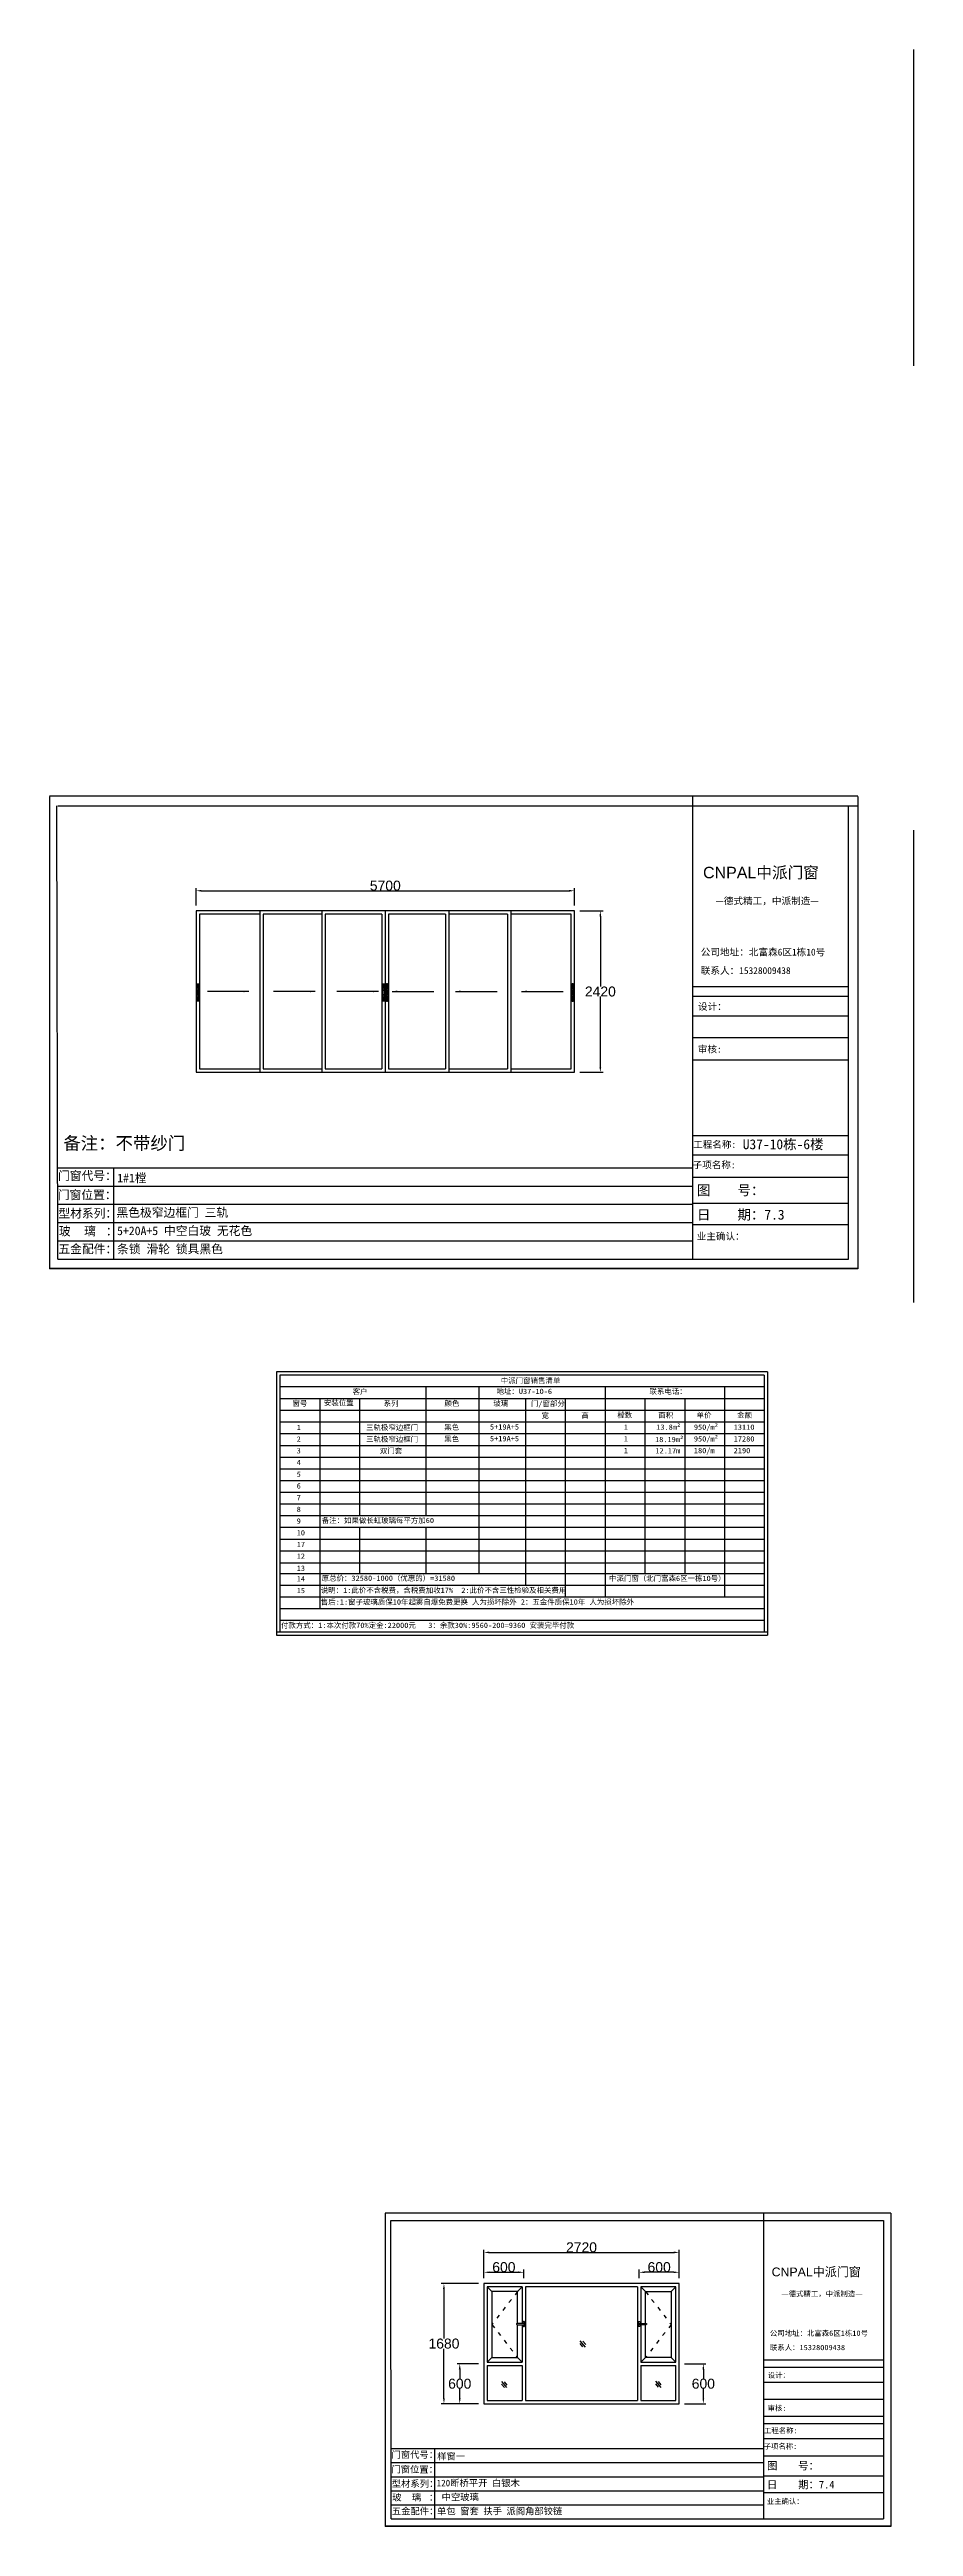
# Model space of a CAD drawing. Header units: inches. Extents: x -138455 to 599497, y -747149 to 13167.
# Drawn here: x 174531 to 187550, y -249557 to -212226 of the extents above; entities that cross this region are included whole.
import ezdxf

# ---------------------------------------------------------------- set-up
doc = ezdxf.new("R2010")
doc.units = ezdxf.units.IN
doc.header["$MEASUREMENT"] = 0
doc.header["$PDMODE"] = 35
doc.header["$PDSIZE"] = -3
doc.linetypes.add('ACAD_ISO03W100', pattern=[30, 12, -18])
doc.layers.add('0 @ 1', color=7, linetype='Continuous')
doc.styles.add('Annotative', font='arialbd.ttf')
doc.styles.add('MtXpl_', font='')
doc.styles.add('MtXpl__1', font='')
doc.styles.get("Standard").update_dxf_attribs({"font": 'arial.ttf'})
doc.styles.get('MtXpl_').set_extended_font_data('SimSun')
doc.styles.get('MtXpl__1').set_extended_font_data('SimSun', bold=True)
doc.dimstyles.get("Standard").update_dxf_attribs({"dimtxt": 80, "dimasz": 70, "dimexe": 40, "dimexo": 80, "dimgap": 0, "dimtad": 1, "dimtih": 1, "dimtoh": 1, "dimdec": 0, "dimzin": 0, "dimdsep": 46, "dimtxsty": 'Standard', "dimcen": 0.09, "dimadec": 0, "dimazin": 0, "dimtfac": 1, "dimtdec": 0, "dimtofl": 0, "dimtmove": 0, "dimatfit": 3, "dimfxl": 0, "dimtolj": 1, "dimtzin": 0, "dimarcsym": 0})

# ---------------------------------------------------------------- blocks, each defined once
blk = doc.blocks.new('*D624')
at = {"color": 0, "lineweight": -2, "transparency": 16777216}
for p, q in [((176741, -225129), (176741, -224865)), ((176821, -224905), (182361, -224905)), ((182441, -225129), (182441, -224865))]:
    blk.add_line(p, q, dxfattribs=at)
at = {"color": 0, "transparency": 16777216}
for points in [[(176821, -224891), (176821, -224918), (176741, -224905)], [(182361, -224891), (182361, -224918), (182441, -224905)]]:
    blk.add_solid(points, dxfattribs=at)
at = {"layer": 'Defpoints', "color": 0, "transparency": 16777216}
for p in [(182441, -224905), (176741, -225209), (182441, -225209)]:
    blk.add_point(p, dxfattribs=at)
at = {"color": 0, "transparency": 16777216, "insert": (179591, -224828), "char_height": 150, "attachment_point": 5}
blk.add_mtext('\\A1;5700', dxfattribs=at)
blk = doc.blocks.new('*D625')
at = {"color": 0, "lineweight": -2, "transparency": 16777216}
for p, q in [((182521, -225209), (182872, -225209)), ((182832, -225289), (182832, -226347)), ((182832, -227559), (182832, -226500)), ((182521, -227639), (182872, -227639))]:
    blk.add_line(p, q, dxfattribs=at)
at = {"color": 0, "transparency": 16777216}
for points in [[(182818, -225289), (182845, -225289), (182832, -225209)], [(182818, -227559), (182845, -227559), (182832, -227639)]]:
    blk.add_solid(points, dxfattribs=at)
at = {"layer": 'Defpoints', "color": 0, "transparency": 16777216}
for p in [(182441, -225209), (182441, -227639), (182832, -227639)]:
    blk.add_point(p, dxfattribs=at)
at = {"color": 0, "transparency": 16777216, "insert": (182832, -226424), "char_height": 150, "attachment_point": 5}
blk.add_mtext('\\A1;2420', dxfattribs=at)
blk = doc.blocks.new('123a')
for p, q in [((198466, -5151), (198466, -5360)), ((198471, -5213), (198471, -5298)), ((198488, -5143), (198474, -5143)), ((198481, -5143), (198481, -5203)), ((198496, -5360), (198496, -5151)), ((198474, -5368), (198488, -5368)), ((198476, -5223), (198476, -5288)), ((198491, -5223), (198476, -5223)), ((198476, -5288), (198491, -5288)), ((198481, -5308), (198481, -5368)), ((198491, -5288), (198491, -5223))]:
    blk.add_line(p, q)
for centre, radius, start, end in [((198474, -5151), 8, 90, 180), ((198481, -5213), 10, 90, 180), ((198488, -5151), 8, 0, 90), ((198474, -5360), 8, 180, 270), ((198481, -5298), 10, 180, 270), ((198483, -5216), 10.4, 224.0777, 315.9223), ((198483, -5295), 10.4, 44.0777, 135.9223), ((198488, -5360), 8, 270, 0)]:
    blk.add_arc(centre, radius, start, end)
blk = doc.blocks.new('*D642')
at = {"color": 0, "lineweight": -2, "transparency": 16777216}
for p, q in [((181078, -245816), (181078, -245686)), ((181158, -245726), (181598, -245726)), ((181678, -245816), (181678, -245686))]:
    blk.add_line(p, q, dxfattribs=at)
at = {"color": 0, "transparency": 16777216}
for points in [[(181158, -245713), (181158, -245739), (181078, -245726)], [(181598, -245713), (181598, -245739), (181678, -245726)]]:
    blk.add_solid(points, dxfattribs=at)
at = {"layer": 'Defpoints', "color": 0, "transparency": 16777216}
for p in [(181078, -245896), (181678, -245726), (181678, -245896)]:
    blk.add_point(p, dxfattribs=at)
at = {"color": 0, "transparency": 16777216, "insert": (181378, -245649), "char_height": 150, "attachment_point": 5}
blk.add_mtext('\\A1;600', dxfattribs=at)
blk = doc.blocks.new('*D638')
at = {"color": 0, "lineweight": -2, "transparency": 16777216}
for p, q in [((183418, -245816), (183418, -245686)), ((183938, -245726), (183498, -245726)), ((184018, -245816), (184018, -245686))]:
    blk.add_line(p, q, dxfattribs=at)
at = {"color": 0, "transparency": 16777216}
for points in [[(183498, -245713), (183498, -245739), (183418, -245726)], [(183938, -245713), (183938, -245739), (184018, -245726)]]:
    blk.add_solid(points, dxfattribs=at)
at = {"layer": 'Defpoints', "color": 0, "transparency": 16777216}
for p in [(183418, -245726), (183418, -245896), (184018, -245896)]:
    blk.add_point(p, dxfattribs=at)
at = {"color": 0, "transparency": 16777216, "insert": (183718, -245649), "char_height": 150, "attachment_point": 5}
blk.add_mtext('\\A1;600', dxfattribs=at)
blk = doc.blocks.new('123as')
at = {"color": 0}
for p, q in [((90189, 51387), (90252, 51462)), ((90194, 51330), (90312, 51470)), ((90251, 51335), (90314, 51410))]:
    blk.add_line(p, q, dxfattribs=at)
blk = doc.blocks.new('*D643')
at = {"color": 0, "lineweight": -2, "transparency": 16777216}
for p, q in [((184098, -247106), (184424, -247106)), ((184384, -247186), (184384, -247329)), ((184384, -247626), (184384, -247483)), ((184098, -247706), (184424, -247706))]:
    blk.add_line(p, q, dxfattribs=at)
at = {"color": 0, "transparency": 16777216}
for points in [[(184371, -247186), (184397, -247186), (184384, -247106)], [(184371, -247626), (184397, -247626), (184384, -247706)]]:
    blk.add_solid(points, dxfattribs=at)
at = {"layer": 'Defpoints', "color": 0, "transparency": 16777216}
for p in [(184018, -247106), (184018, -247706), (184384, -247706)]:
    blk.add_point(p, dxfattribs=at)
at = {"color": 0, "transparency": 16777216, "insert": (184384, -247406), "char_height": 150, "attachment_point": 5}
blk.add_mtext('\\A1;600', dxfattribs=at)
blk = doc.blocks.new('*D639')
at = {"color": 0, "lineweight": -2, "transparency": 16777216}
for p, q in [((180998, -247106), (180673, -247106)), ((180713, -247186), (180713, -247329)), ((180713, -247626), (180713, -247483)), ((180998, -247706), (180673, -247706))]:
    blk.add_line(p, q, dxfattribs=at)
at = {"color": 0, "transparency": 16777216}
for points in [[(180699, -247186), (180726, -247186), (180713, -247106)], [(180699, -247626), (180726, -247626), (180713, -247706)]]:
    blk.add_solid(points, dxfattribs=at)
at = {"layer": 'Defpoints', "color": 0, "transparency": 16777216}
for p in [(181078, -247106), (180713, -247706), (181078, -247706)]:
    blk.add_point(p, dxfattribs=at)
at = {"color": 0, "transparency": 16777216, "insert": (180713, -247406), "char_height": 150, "attachment_point": 5}
blk.add_mtext('\\A1;600', dxfattribs=at)
blk = doc.blocks.new('*D640')
at = {"color": 0, "lineweight": -2, "transparency": 16777216}
for p, q in [((181078, -245816), (181078, -245386)), ((181158, -245426), (183938, -245426)), ((184018, -245816), (184018, -245386))]:
    blk.add_line(p, q, dxfattribs=at)
at = {"color": 0, "transparency": 16777216}
for points in [[(181158, -245413), (181158, -245440), (181078, -245426)], [(183938, -245413), (183938, -245440), (184018, -245426)]]:
    blk.add_solid(points, dxfattribs=at)
at = {"layer": 'Defpoints', "color": 0, "transparency": 16777216}
for p in [(184018, -245426), (181078, -245896), (184018, -245896)]:
    blk.add_point(p, dxfattribs=at)
at = {"color": 0, "transparency": 16777216, "insert": (182548, -245350), "char_height": 150, "attachment_point": 5}
blk.add_mtext('\\A1;2720', dxfattribs=at)
blk = doc.blocks.new('*D641')
at = {"color": 0, "lineweight": -2, "transparency": 16777216}
for p, q in [((180998, -245896), (180435, -245896)), ((180475, -245976), (180475, -246724)), ((180475, -247626), (180475, -246878)), ((180998, -247706), (180435, -247706))]:
    blk.add_line(p, q, dxfattribs=at)
at = {"color": 0, "transparency": 16777216}
for points in [[(180461, -245976), (180488, -245976), (180475, -245896)], [(180461, -247626), (180488, -247626), (180475, -247706)]]:
    blk.add_solid(points, dxfattribs=at)
at = {"layer": 'Defpoints', "color": 0, "transparency": 16777216}
for p in [(181078, -245896), (180475, -247706), (181078, -247706)]:
    blk.add_point(p, dxfattribs=at)
at = {"color": 0, "transparency": 16777216, "insert": (180475, -246801), "char_height": 150, "attachment_point": 5}
blk.add_mtext('\\A1;1680', dxfattribs=at)
blk = doc.blocks.new('dzcs')
blk.add_lwpolyline([(142096, -3328), (142196, -3328, 0.414214), (142206, -3318), (142206, -3318, 0.414214), (142196, -3308), (142096, -3308, 0.414214), (142086, -3318), (142086, -3318, 0.414214)], format="xyb", close=True)
blk.add_lwpolyline([(142182, -3328), (142182, -3342, 0.414214), (142196, -3355), (142196, -3355, 0.414214), (142209, -3342), (142209, -3294, 0.414214), (142196, -3280), (142196, -3280, 0.414214), (142182, -3294), (142182, -3308)], format="xyb")

msp = doc.modelspace()

# ---------------------------------------------------------------- linework, layer by layer
for p, q in [((187550.4, -212226.5), (187550.4, -216994.7)), ((186711.4, -223481.5), (174531.1, -223481.5)), ((174531.1, -223486.1), (174531.1, -230604.1)), ((184220.1, -223481.5), (184220.1, -230455.1)), ((186711.4, -223486.1), (186711.4, -230604.1)), ((174654.2, -230455.1), (174643.4, -223625.3)), ((174653.7, -223625.3), (186711.4, -223625.3)), ((186567.6, -223629.9), (186567.6, -230459.6)), ((187550.4, -223991.6), (187550.4, -231109.5)), ((176791.2, -225258.5), (176791.2, -227588.5)), ((177699.5, -225258.5), (176791.2, -225258.5)), ((177699.5, -225208.5), (177699.5, -227638.5)), ((177749.5, -225258.5), (177749.5, -227588.5)), ((178632.9, -225258.5), (177749.5, -225258.5)), ((178632.9, -225208.5), (178632.9, -227638.5)), ((178682.9, -225258.5), (178682.9, -227588.5)), ((179541.2, -225258.5), (178682.9, -225258.5)), ((179541.2, -225258.5), (179541.2, -227588.5)), ((179591.2, -225208.5), (179591.2, -227638.5)), ((179641.2, -225258.5), (179641.2, -227588.5)), ((180499.5, -225258.5), (179641.2, -225258.5)), ((180499.5, -225258.5), (180499.5, -227588.5)), ((180549.5, -225208.5), (180549.5, -227638.5)), ((181432.9, -225258.5), (180549.5, -225258.5)), ((181432.9, -225258.5), (181432.9, -227588.5)), ((181482.9, -225208.5), (181482.9, -227638.5)), ((182391.2, -225258.5), (181482.9, -225258.5)), ((182391.2, -227588.5), (182391.2, -225258.5)), ((184220.1, -226347.8), (186567.6, -226347.8)), ((184220.1, -226491.6), (186567.6, -226491.6)), ((184220.1, -226788.1), (186567.6, -226788.1)), ((184220.1, -227117.8), (186567.6, -227117.8)), ((176791.2, -227588.5), (177699.5, -227588.5)), ((177749.5, -227588.5), (178632.9, -227588.5)), ((178682.9, -227588.5), (179541.2, -227588.5)), ((179641.2, -227588.5), (180499.5, -227588.5)), ((180549.5, -227588.5), (181432.9, -227588.5)), ((181482.9, -227588.5), (182391.2, -227588.5)), ((184220.1, -227452.6), (186567.6, -227452.6)), ((184220.1, -228592), (186567.6, -228592)), ((174653.7, -229080.5), (184220.1, -229080.5)), ((175496, -229080.5), (175496, -230455.1)), ((184220.1, -228882.8), (186567.6, -228882.8)), ((174653.7, -229355.4), (184220.1, -229355.4)), ((184220.1, -229223.6), (186567.6, -229223.6)), ((174653.7, -229630.3), (184220.1, -229630.3)), ((174653.7, -229905.2), (184220.1, -229905.2)), ((184220.1, -229610.5), (186567.6, -229610.5)), ((184220.1, -229936.6), (186567.6, -229936.6)), ((174653.7, -230180.2), (184220.1, -230180.2)), ((174531.1, -230599.5), (186711.4, -230599.5)), ((186711.4, -230599.5), (174531.1, -230599.5)), ((186711.4, -230604.1), (174531.1, -230604.1)), ((174654.2, -230455.1), (186567.6, -230455.1)), ((175496, -230599.5), (175496, -230604.1)), ((185352.8, -232154.3), (177952.8, -232154.3)), ((177952.8, -232154.3), (177952.8, -236122.8)), ((185352.8, -232154.3), (185352.8, -236122.8)), ((185302.8, -232204.3), (178002.8, -232204.3)), ((178002.8, -232204.3), (178002.8, -236072.8)), ((185302.8, -232380.3), (178002.8, -232380.3)), ((178002.8, -232556.8), (185302.8, -232556.8)), ((178602.8, -232556.8), (178602.8, -234145)), ((179202.8, -232556.8), (179202.8, -234145)), ((180202.8, -232380.3), (180202.8, -234145)), ((181002.8, -232380.3), (181002.8, -234674.4)), ((181702.8, -232556.8), (181702.8, -234674.4)), ((182302.8, -232556.8), (182302.8, -235544.8)), ((182902.8, -232380.3), (182902.8, -235544.8)), ((183502.8, -232556.8), (183502.8, -235191.8)), ((184102.8, -232556.8), (184102.8, -234145)), ((184702.8, -232380.3), (184702.8, -234145)), ((185302.8, -232204.3), (185302.8, -236072.8)), ((178002.8, -232733.2), (185302.8, -232733.2)), ((178002.8, -232909.7), (185302.8, -232909.7)), ((178002.8, -233086.2), (185302.8, -233086.2)), ((178002.8, -233262.7), (185302.8, -233262.7)), ((178002.8, -233439.1), (185302.8, -233439.1)), ((178002.8, -233615.6), (185302.8, -233615.6)), ((178002.8, -233792.1), (185302.8, -233792.1)), ((178002.8, -233968.5), (185302.8, -233968.5)), ((178002.8, -234145), (185302.8, -234145)), ((178002.8, -234321.5), (185302.8, -234321.5)), ((178602.8, -234145), (178602.8, -234850.9)), ((179202.8, -234145), (179202.8, -234321.5)), ((180202.8, -234145), (180202.8, -234321.5)), ((184102.8, -234145), (184102.8, -235191.8)), ((184702.8, -234145), (184702.8, -235544.8)), ((178002.8, -234497.9), (185302.8, -234497.9)), ((178002.8, -234674.4), (185302.8, -234674.4)), ((179202.8, -234497.9), (179202.8, -234674.4)), ((179202.8, -234674.4), (179202.8, -235191.8)), ((180202.8, -234497.9), (180202.8, -234674.4)), ((180202.8, -234674.4), (180202.8, -235191.8)), ((181002.8, -234674.4), (181002.8, -235191.8)), ((181702.8, -234674.4), (181702.8, -235368.3)), ((178002.8, -234850.9), (185302.8, -234850.9)), ((178002.8, -235032.7), (185302.8, -235032.7)), ((178602.8, -234850.9), (178602.8, -235720.8)), ((178002.8, -235191.8), (185302.8, -235191.8)), ((178002.8, -235368.3), (185302.8, -235368.3)), ((178002.8, -235544.8), (185302.8, -235544.8)), ((178002.8, -235720.8), (185302.8, -235720.8)), ((178002.8, -235896.8), (185302.8, -235896.8)), ((177952.8, -236072.8), (185352.8, -236072.8)), ((177952.8, -236122.8), (185352.8, -236122.8)), ((187210.2, -244835.3), (179587, -244835.3)), ((179587, -244835.3), (179587, -249556.5)), ((185290.6, -244835.3), (185290.6, -249441.8)), ((187210.2, -244835.3), (187210.2, -249556.5)), ((179673.5, -244946.1), (187099.5, -244946.1)), ((179681.8, -249441.8), (179673.5, -244946.1)), ((187099.5, -244946.1), (187099.5, -249441.8)), ((184018.4, -245896), (181078.4, -245896)), ((181078.4, -245896), (181078.4, -247706)), ((181198.4, -246016), (181128.4, -245946)), ((181583.4, -246016), (181653.4, -245946)), ((181653.4, -245946), (181653.4, -246495.8)), ((181703.4, -245946), (181703.4, -247656)), ((183393.4, -245946), (183393.4, -247656)), ((183443.4, -245946), (183443.4, -246495.8)), ((183513.4, -246016), (183443.4, -245946)), ((183898.4, -246016), (183968.4, -245946)), ((184018.4, -247706), (184018.4, -245896)), ((181653.4, -246515.8), (181653.4, -247081)), ((183443.4, -246515.8), (183443.4, -247081)), ((183443.4, -246515.8), (183443.4, -247081)), ((181198.4, -247011), (181128.4, -247081)), ((181128.4, -247081), (181653.4, -247081)), ((181583.4, -247011), (181653.4, -247081)), ((183513.4, -247011), (183443.4, -247081)), ((183443.4, -247081), (183968.4, -247081)), ((183898.4, -247011), (183968.4, -247081)), ((185290.6, -247044), (187099.5, -247044)), ((181128.4, -247131), (181653.4, -247131)), ((181653.4, -247131), (181653.4, -247656)), ((183443.4, -247131), (183968.4, -247131)), ((183443.4, -247131), (183443.4, -247656)), ((185290.6, -247154.8), (187099.5, -247154.8)), ((185290.6, -247383.3), (187099.5, -247383.3)), ((181078.4, -247706), (184018.4, -247706)), ((185290.6, -247637.3), (187099.5, -247637.3)), ((185290.6, -247895.3), (187099.5, -247895.3)), ((185290.6, -248006.1), (187099.5, -248006.1)), ((185290.6, -248230.2), (187099.5, -248230.2)), ((179681.4, -248382.5), (185290.6, -248382.5)), ((179681.4, -248594.3), (185290.6, -248594.3)), ((180330.5, -248382.5), (180330.5, -249441.8)), ((185290.6, -248492.8), (187099.5, -248492.8)), ((179681.4, -248806.2), (185290.6, -248806.2)), ((185290.6, -248791), (187099.5, -248791)), ((179681.4, -249018.1), (185290.6, -249018.1)), ((179681.4, -249229.9), (185290.6, -249229.9)), ((185290.6, -249042.2), (187099.5, -249042.2)), ((179587, -249553), (187210.2, -249553)), ((187210.2, -249553), (179587, -249553)), ((187210.2, -249556.5), (179587, -249556.5)), ((179681.8, -249441.8), (187099.5, -249441.8)), ((180330.5, -249553), (180330.5, -249556.5))]:
    msp.add_line(p, q)
msp.add_lwpolyline([(176741.2, -227638.5), (182441.2, -227638.5), (182441.2, -225208.5), (176741.2, -225208.5)], close=True)
for points in [[(181653.4, -245946), (181128.4, -245946), (181128.4, -247081)], [(183393.4, -245946), (181703.4, -245946)], [(183968.4, -247081), (183968.4, -245946), (183443.4, -245946)], [(181583.4, -246495.8), (181583.4, -246016), (181198.4, -246016), (181198.4, -247011), (181583.4, -247011), (181583.4, -246515.8)], [(183513.4, -246495.8), (183513.4, -246016), (183898.4, -246016), (183898.4, -247011), (183513.4, -247011), (183513.4, -246515.8)], [(181128.4, -247131), (181128.4, -247656), (181653.4, -247656)], [(183443.4, -247656), (183968.4, -247656), (183968.4, -247131)], [(181703.4, -247656), (183393.4, -247656)]]:
    msp.add_lwpolyline(points)
at = {"linetype": 'ACAD_ISO03W100', "ltscale": 5}
for points in [[(181583.4, -246016), (181198.4, -246513.5), (181583.4, -247011)], [(183513.4, -246016), (183898.4, -246513.5), (183513.4, -247011)]]:
    msp.add_lwpolyline(points, dxfattribs=at)

# ---------------------------------------------------------------- block references
for name, p, xscale, yscale, zscale in [('123a', (404098, -220418.5), -1.14535732658761, 1.14535732658761, 1.14535732658761), ('123a', (406897.8, -220418.5), -1.14535732658761, 1.14535732658761, 1.14535732658761), ('123a', (-47715.4, -220418.5), 1.14535732658761, 1.14535732658761, 1.14535732658761), ('123a', (-44915.6, -220418.5), 1.14535732658761, 1.14535732658761, 1.14535732658761), ('123as', (242897.8, -281165.9), -0.6684526412304121, 0.6684526412304121, 0.6684526412304121), ('123as', (241714.4, -281775.6), -0.6684526412304121, 0.6684526412304121, 0.6684526412304121), ('123as', (244037.9, -281771.5), -0.6684526412304121, 0.6684526412304121, 0.6684526412304121)]:
    msp.add_blockref(name, p, dxfattribs=dict(xscale=xscale, yscale=yscale, zscale=zscale))
msp.add_blockref('dzcs', (39482.4, -243188))
at = {"xscale": -1}
msp.add_blockref('dzcs', (325614.4, -243188), dxfattribs=at)

# ---------------------------------------------------------------- texts
for height, p in [(172.52, (184379.4, -224716.4)), (132.94, (185413.3, -245786.8))]:
    msp.add_text('CNPAL', height=height).set_placement(p)
for s, height, style, p in [('中派门窗', 172.52, 'MtXpl_', (185183, -224716.4)), ('—德式精工，中派制造—', 103.513, 'MtXpl_', (184566.3, -225109.2)), ('公司地址：北富森6区1栋10号', 103.513, 'MtXpl_', (184345, -225880.8)), ('联系人：15328009438', 103.513, 'MtXpl_', (184345, -226160)), ('设计：', 102.87, 'MtXpl_', (184303.5, -226700.9)), ('审核:', 102.87, 'MtXpl_', (184301.6, -227343.9)), ('工程名称:', 102.87, 'MtXpl_', (184231.5, -228779.9)), ('U37-10栋-6楼 ', 149.058, 'MtXpl_', (184977.7, -228799.6)), ('1#1樘', 129.97, 'MtXpl__1', (175551, -229298.7)), ('子项名称:', 102.87, 'MtXpl_', (184223.7, -229087.5)), ('图    号：', 149.06, 'MtXpl_', (184288.5, -229492.3)), ('黑色极窄边框门 三轨', 129.97, 'MtXpl__1', (175540.4, -229819.5)), ('5+20A+5 中空白玻 无花色', 129.966, 'MtXpl__1', (175549, -230094.5)), ('日    期：7.3', 149.06, 'MtXpl_', (184288.5, -229860.5)), ('条锁 滑轮 锁具黑色 ', 129.966, 'MtXpl__1', (175549, -230369.4)), ('业主确认：', 102.87, 'MtXpl_', (184285.3, -230164.1)), ('—德式精工，中派制造—', 79.764, 'MtXpl_', (185557.3, -246089.5)), ('中派门窗', 132.94, 'MtXpl_', (186032.5, -245786.8)), ('公司地址：北富森6区1栋10号', 79.764, 'MtXpl_', (185386.8, -246684.1)), ('联系人：15328009438', 79.764, 'MtXpl_', (185386.8, -246899.3)), ('设计：', 79.27, 'MtXpl_', (185354.8, -247316)), ('审核:', 79.27, 'MtXpl_', (185353.4, -247811.6)), ('工程名称:', 79.27, 'MtXpl_', (185299.3, -248150.9)), ('样窗一', 100.15, 'MtXpl__1', (180372.9, -248550.7)), ('子项名称:', 79.27, 'MtXpl_', (185293.4, -248387.9)), ('图    号：', 114.86, 'MtXpl_', (185343.3, -248699.9)), ('120断桥平开 白银木', 100.148, 'MtXpl__1', (180364.7, -248952)), ('日    期：7.4', 114.86, 'MtXpl_', (185343.3, -248983.6)), ('单包 窗套 扶手 派阁角部铰链 ', 100.148, 'MtXpl__1', (180371.3, -249375.7)), (' 中空玻璃', 100.15, 'MtXpl__1', (180371.3, -249163.9)), ('业主确认：', 79.27, 'MtXpl_', (185340.8, -249217.5))]:
    msp.add_text(s, height=height, dxfattribs=dict(style=style)).set_placement(p)
at = {"layer": '0 @ 1', "style": 'Annotative'}
for s, height, p in [('门窗代号：', 129.97, (174658.7, -229265.7)), ('门窗位置：', 129.97, (174655.9, -229553.3)), ('型材系列：', 129.97, (174664.1, -229831.5)), ('玻    璃   ：', 129.97, (174672.5, -230100)), ('五金配件：', 129.97, (174664.3, -230368.8)), ('门窗代号：', 100.15, (179685.3, -248525.3)), ('门窗位置：', 100.15, (179683.1, -248746.9)), ('型材系列：', 100.15, (179689.4, -248961.2)), ('五金配件：', 100.15, (179689.6, -249375.3)), ('玻    璃   ：', 100.15, (179695.9, -249168.1))]:
    msp.add_text(s, height=height, dxfattribs=at).set_placement(p)
at = {"layer": '0 @ 1', "attachment_point": 1, "style": 'Annotative'}
for s, width, insert, char_height in [('{\\fSimSun|b1|i0|c134|p2;\\H1.25x;备注：不带纱门 }', 4749.585, (174737.7, -228612.8), 154.079), ('{\\fSimSun|b1|i0|c134|p2;客户}', 485.592, (179099, -232413.6), 80), ('{\\fSimSun|b1|i0|c134|p2;地址：U37-10-6}', 1564.514, (181267.3, -232409.4), 80), ('{\\fSimSun|b1|i0|c134|p2;中派门窗销售清单}', 1381.442, (181331.5, -232246.9), 80), ('{\\fSimSun|b1|i0|c134|p2;联系电话：}', 603.897, (183572.9, -232409.6), 80), ('{\\fSimSun|b1|i0|c134|p2;窗号}', 485.592, (178191.5, -232589.4), 80), ('{\\fSimSun|b1|i0|c134|p2;安装位置}', 485.592, (178665.4, -232582.2), 80), ('{\\fSimSun|b1|i0|c134|p2;系列}', 485.592, (179566.3, -232591.6), 80), ('{\\fSimSun|b1|i0|c134|p2;黑色}', 840.838, (180479.1, -232948.5), 80), ('{\\fSimSun|b1|i0|c134|p2;颜色}', 485.592, (180482.2, -232589.6), 80), ('{\\fSimSun|b1|i0|c134|p2;玻璃}', 485.592, (181219.7, -232589.6), 80), ('{\\fSimSun|b1|i0|c134|p2;门/窗部分}', 603.897, (181786, -232593.5), 80), ('{\\fSimSun|b1|i0|c134|p2;宽}', 603.897, (181944.4, -232772.3), 80), ('{\\fSimSun|b1|i0|c134|p2;高}', 603.897, (182544.4, -232772.3), 80), ('{\\fSimSun|b1|i0|c134|p2;樘数}', 603.897, (183087.8, -232765.3), 80), ('{\\fSimSun|b1|i0|c134|p2;13.8m²}', 840.838, (183674.1, -232948.3), 80), ('{\\fSimSun|b1|i0|c134|p2;面积}', 603.897, (183706.2, -232769.1), 80), ('{\\fSimSun|b1|i0|c134|p2;950/m²}', 840.838, (184241.4, -232948.5), 80), ('{\\fSimSun|b1|i0|c134|p2;单价}', 603.897, (184284, -232769.1), 80), ('{\\fSimSun|b1|i0|c134|p2;金额}', 603.897, (184892.7, -232766.3), 80), ('{\\fSimSun|b1|i0|c134|p2;3}', 485.592, (178255.9, -233304.6), 80), ('{\\fSimSun|b1|i0|c134|p2;2}', 485.592, (178255.9, -233128.1), 80), ('{\\fSimSun|b1|i0|c134|p2;1}', 485.592, (178255.9, -232951.6), 80), ('{\\fSimSun|b1|i0|c134|p2;三轨极窄边框门}', 921.091, (179301.5, -232953.5), 80), ('{\\fSimSun|b1|i0|c134|p2;三轨极窄边框门}', 921.091, (179301.5, -233129.9), 80), ('{\\fSimSun|b1|i0|c134|p2;双门套}', 921.091, (179509.5, -233306.4), 80), ('{\\fSimSun|b1|i0|c134|p2;黑色}', 840.838, (180479.1, -233125), 80), ('{\\fSimSun|b1|i0|c134|p2;5+19A+5}', 753.781, (181168.5, -232945), 80), ('{\\fSimSun|b1|i0|c134|p2;5+19A+5}', 753.781, (181168.5, -233121.4), 80), ('{\\fSimSun|b1|i0|c134|p2;1}', 753.781, (183185.2, -232948.2), 80), ('{\\fSimSun|b1|i0|c134|p2;1}', 753.781, (183185.2, -233124.6), 80), ('{\\fSimSun|b1|i0|c134|p2;1}', 753.781, (183185.2, -233301.1), 80), ('{\\fSimSun|b1|i0|c134|p2;18.19m²}', 840.838, (183656.2, -233134.5), 80), ('{\\fSimSun|b1|i0|c134|p2;12.17m}', 840.838, (183661.1, -233304.5), 80), ('{\\fSimSun|b1|i0|c134|p2;950/m²}', 840.838, (184241.4, -233125), 80), ('{\\fSimSun|b1|i0|c134|p2;180/m}', 840.838, (184241.4, -233301.4), 80), ('{\\fSimSun|b1|i0|c134|p2;2190}', 840.838, (184841.4, -233301.4), 80), ('{\\fSimSun|b1|i0|c134|p2;13110}', 840.838, (184841.4, -232948.5), 80), ('{\\fSimSun|b1|i0|c134|p2;17280}', 840.838, (184841.4, -233125), 80), ('{\\fSimSun|b1|i0|c134|p2;4}', 485.592, (178255.9, -233481.1), 80), ('{\\fSimSun|b1|i0|c134|p2;5}', 485.592, (178255.9, -233657.5), 80), ('{\\fSimSun|b1|i0|c134|p2;6}', 485.592, (178255.9, -233834), 80), ('{\\fSimSun|b1|i0|c134|p2;7}', 485.592, (178255.9, -234010.5), 80), ('{\\fSimSun|b1|i0|c134|p2;8}', 485.592, (178255.9, -234186.9), 80), ('{\\fSimSun|b1|i0|c134|p2;9}', 485.592, (178255.9, -234363.4), 80), ('{\\fSimSun|b1|i0|c134|p2;备注：如果做长虹玻璃每平方加60}', 2423.77, (178632.6, -234354.6), 80), ('{\\fSimSun|b1|i0|c134|p2;10}', 485.592, (178255.9, -234539.9), 80), ('{\\fSimSun|b1|i0|c134|p2;17}', 485.592, (178255.9, -234716.3), 80), ('{\\fSimSun|b1|i0|c134|p2;12}', 485.592, (178255.9, -234892.8), 80), ('{\\fSimSun|b1|i0|c134|p2;13}', 485.592, (178255.9, -235074.6), 80), ('{\\fSimSun|b1|i0|c134|p2;14}', 485.592, (178255.9, -235233.7), 80), ('{\\fSimSun|b1|i0|c134|p2;15}', 485.592, (178255.9, -235410.2), 80), ('{\\fSimSun|b1|i0|c134|p2;说明：1:此价不含税费，含税费加收17%  2:此价不含三性检验及相关费用}', 3920.385, (178619.1, -235406.7), 80), ('{\\fSimSun|b1|i0|c134|p2;原总价：32580-1000（优惠的）=31580}', 2423.77, (178632.6, -235225), 80), ('{\\fSimSun|b1|i0|c134|p2;中派门窗（北门富森6区一栋10号）}', 1756.126, (182963.6, -235227.4), 80), ('{\\fSimSun|b1|i0|c134|p2;付款方式：1:本次付款70%定金:22000元   3：余款30%:9560-200=9360 安装完毕付款}', 6510.182, (178019.1, -235935.2), 80), ('{\\fSimSun|b1|i0|c134|p2;售后:1:窗子玻璃质保10年起雾自爆免费更换 人为损坏除外 2：五金件质保10年 人为损坏除外  }', 6510.182, (178619.1, -235583.2), 80)]:
    msp.add_mtext_dynamic_manual_height_columns(s, width=width, gutter_width=903.5, heights=[0], dxfattribs=dict(at, insert=insert, char_height=char_height))

# ---------------------------------------------------------------- dimensions: what is measured, and where the dimension line sits
for base, p1, p2, picture, middle in [((182441.2, -224904.8), (176741.2, -225208.5), (182441.2, -225208.5), '*D624', (179591.2, -224828.2)), ((181678.4, -245726), (181078.4, -245896), (181678.4, -245896), '*D642', (181378.4, -245649.4))]:
    dim = msp.add_linear_dim(base=base, p1=p1, p2=p2, dimstyle='Standard', override={"dimtxt": 150, "dimasz": 80})
    dim.commit()
    dim.dimension.update_dxf_attribs({"geometry": picture, "text_midpoint": middle})
for base, p1, p2, text, picture, middle in [((182831.8, -227638.5), (182441.2, -225208.5), (182441.2, -227638.5), '2420', '*D625', (182831.8, -226423.5)), ((180474.8, -247706), (181078.4, -245896), (181078.4, -247706), '1680', '*D641', (180474.8, -246801))]:
    dim = msp.add_linear_dim(base=base, p1=p1, p2=p2, angle=90, text=text, dimstyle='Standard', override={"dimtxt": 150, "dimasz": 80})
    dim.commit()
    dim.dimension.update_dxf_attribs({"geometry": picture, "text_midpoint": middle})
dim = msp.add_linear_dim(base=(184018.4, -245426.3), p1=(181078.4, -245896), p2=(184018.4, -245896), text='2720', dimstyle='Standard', override={"dimtxt": 150, "dimasz": 80})
dim.commit()
dim.dimension.update_dxf_attribs({"geometry": '*D640', "text_midpoint": (182548.4, -245349.7)})
for base, p1, p2, angle, picture, middle in [((183418.4, -245726), (184018.4, -245896), (183418.4, -245896), 180, '*D638', (183718.4, -245649.4)), ((180712.8, -247706), (181078.4, -247106), (181078.4, -247706), 90, '*D639', (180712.8, -247406)), ((184384, -247706), (184018.4, -247106), (184018.4, -247706), 90, '*D643', (184384, -247406))]:
    dim = msp.add_linear_dim(base=base, p1=p1, p2=p2, angle=angle, dimstyle='Standard', override={"dimtxt": 150, "dimasz": 80})
    dim.commit()
    dim.dimension.update_dxf_attribs({"geometry": picture, "text_midpoint": middle})

# ---------------------------------------------------------------- leaders
for points in [[(177536.9, -226421.8), (176909.4, -226421.8)], [(178534.8, -226421.8), (177907.3, -226421.8)], [(179488.2, -226421.8), (178860.7, -226421.8)], [(179694.2, -226421.8), (180321.7, -226421.8)], [(180647.6, -226421.8), (181275.1, -226421.8)], [(181645.5, -226421.8), (182273.1, -226421.8)]]:
    msp.add_leader(points, dimstyle='Standard', override={"dimtxt": 150, "dimasz": 80})

doc.saveas('drawing.dxf')
